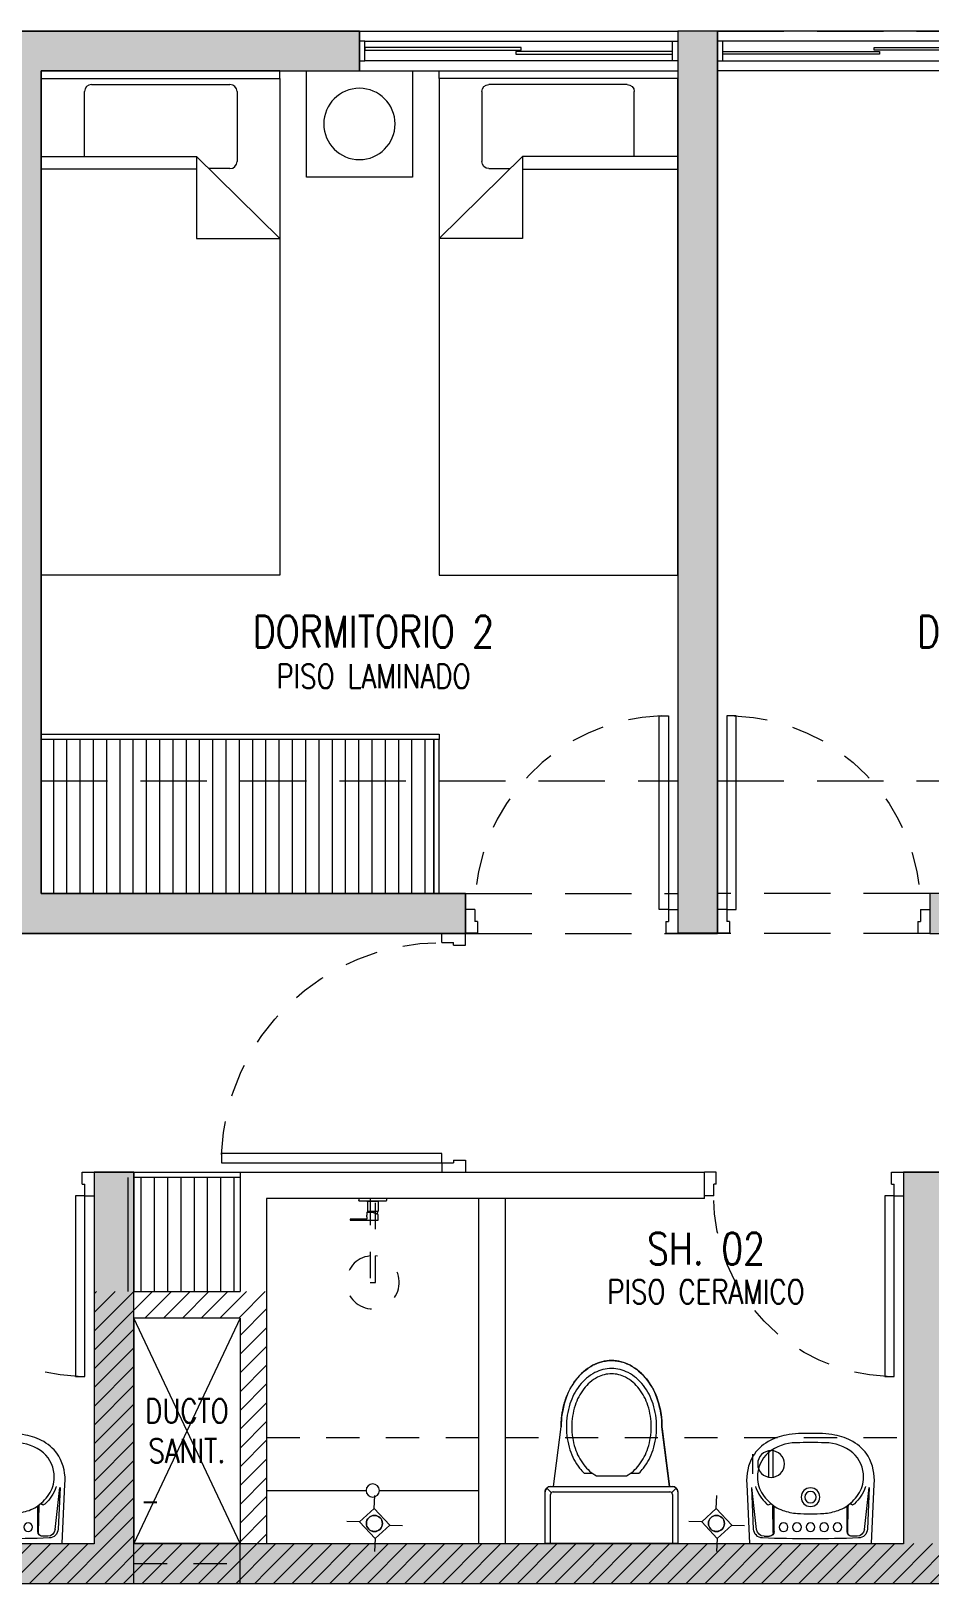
# Model space of a CAD drawing. Header units: millimetres. Extents: x 3738 to 3833, y 1327 to 1657.
# Drawn here: x 3798.43 to 3801.82, y 1414.26 to 1420.11 of the extents above; entities that cross this region are included whole.
import ezdxf
from ezdxf.enums import TextEntityAlignment as Align

# ---------------------------------------------------------------- set-up
doc = ezdxf.new("R2010")
doc.units = ezdxf.units.MM
for name, pattern in [('HIDDEN', [0.375, 0.25, -0.125]), ('HIDDEN2', [0.1875, 0.125, -0.0625]), ('X-REF_DP_Arquitectura$0$HIDDEN', [0.375, 0.25, -0.125])]:
    doc.linetypes.add(name, pattern=pattern)
doc.layers.get('0').update_dxf_attribs({"color": 251, "lineweight": 9})
for name, color, linetype, lineweight in [('A-07', 251, 'Continuous', 13), ('A-LINEAS', 251, 'Continuous', 13), ('A-MOBILIARIO', 251, 'Continuous', 13), ('A-MURO BAJO', 251, 'Continuous', 13), ('A-MUROS', 251, 'Continuous', 13), ('A-PROYECCIONES', 251, 'HIDDEN2', 13), ('A-SANITARIOS', 251, 'Continuous', 13), ('A-TEXTO-ACABADO PISO', 251, 'Continuous', 13), ('A-TEXTO-AMBIENTE', 251, 'Continuous', 13), ('A_20_Estructuras', 251, 'Continuous', 13), ('A_30_DispositivosSanit', 251, 'Continuous', 13), ('A_50_TextoAmbiente', 251, 'Continuous', 13), ('A_50_TextoIndicaciones', 251, 'Continuous', 13), ('A_50_Vigas', 251, 'X-REF_DP_Arquitectura$0$HIDDEN', 13), ('A_60_HatchEstructuras', 251, 'Continuous', 13), ('DLP_MOBILIARIO FIJO', 251, 'Continuous', 13), ('MURO CF 120', 251, 'Continuous', 13), ('MURO CF 60', 251, 'Continuous', 13)]:
    doc.layers.add(name, color=color, linetype=linetype, lineweight=lineweight)
doc.styles.add('ROMANS', font='romans.shx', dxfattribs={"width": 0.8})
pattern_1 = [(45, (-21.67, -43.67528), (-0.03535534, 0.03535534), [])]

# ---------------------------------------------------------------- blocks, each defined once
blk = doc.blocks.new('EF-P112')
at = {"layer": 'A_60_HatchEstructuras'}
h = blk.add_hatch(color=256, dxfattribs=at)
h.dxf.hatch_style = 1
h.paths.add_polyline_path([(-17.1, -3.725), (-18.7, -3.725), (-18.7, -0.625), (-17.5, -0.625), (-17.5, -0.475), (-18.85, -0.475), (-18.85, -3.875), (-17.1, -3.875)])
h.paths.add_polyline_path([(-16.15, -0.475), (-16.3, -0.475), (-16.3, -3.875), (-16.15, -3.875)])
h.paths.add_polyline_path([(-13.6, -0.475), (-14.95, -0.475), (-14.95, -0.625), (-13.75, -0.625), (-13.75, -3.725), (-15.35, -3.725), (-15.35, -3.875), (-13.6, -3.875)])
h = blk.add_hatch(color=256, dxfattribs=at)
h.dxf.hatch_style = 1
h.paths.add_polyline_path([(-19.25, -4.775), (-21.445, -4.775), (-21.445, -4.925), (-21.1, -4.925), (-21.1, -6.325), (-11.7, -6.325), (-11.7, -6.175), (-15.25, -6.175), (-15.25, -4.775), (-15.45, -4.775), (-15.45, -6.175), (-18.35, -6.175), (-18.35, -4.775), (-18.5, -4.775), (-18.5, -6.175), (-20.9, -6.175), (-20.9, -4.925), (-19.25, -4.925)])
h.paths.add_polyline_path([(-21.47, -7.675), (-18.95, -7.675), (-18.95, -9.075), (-18.8, -9.075), (-18.8, -7.675), (-15.45, -7.675), (-15.45, -9.075), (-15.25, -9.075), (-15.25, -7.675), (-11.7, -7.675), (-11.7, -7.525), (-21.67, -7.525), (-21.67, -9.075), (-19.7, -9.075), (-19.7, -8.925), (-21.47, -8.925)])
at = {"layer": 'A_20_Estructuras'}
for points in [[(-17.1, -3.725), (-18.7, -3.725), (-18.7, -0.625), (-17.5, -0.625), (-17.5, -0.475), (-18.85, -0.475), (-18.85, -3.875), (-17.1, -3.875)], [(-16.15, -0.475), (-16.3, -0.475), (-16.3, -3.875), (-16.15, -3.875)], [(-13.6, -0.475), (-14.95, -0.475), (-14.95, -0.625), (-13.75, -0.625), (-13.75, -3.725), (-15.35, -3.725), (-15.35, -3.875), (-13.6, -3.875)], [(-19.25, -4.775), (-21.445, -4.775), (-21.445, -4.925), (-21.1, -4.925), (-21.1, -6.325), (-11.7, -6.325), (-11.7, -6.175), (-15.25, -6.175), (-15.25, -4.775), (-15.45, -4.775), (-15.45, -6.175), (-18.35, -6.175), (-18.35, -4.775), (-18.5, -4.775), (-18.5, -6.175), (-20.9, -6.175), (-20.9, -4.925), (-19.25, -4.925)]]:
    blk.add_lwpolyline(points, close=True, dxfattribs=at)
at = {"layer": 'A_20_Estructuras', "elevation": 0}
for points in [[(-18.35, -6.325), (-18.35, -6.175)], [(-17.95, -6.325), (-17.95, -6.175)]]:
    blk.add_lwpolyline(points, dxfattribs=at)
at = {"layer": 'A_20_Estructuras', "linetype": 'HIDDEN', "ltscale": 0.5, "elevation": 0}
blk.add_lwpolyline([(-18.35, -6.25), (-17.95, -6.25)], dxfattribs=at)
at = {"layer": 'A_50_Vigas'}
for p, q in [((-17.5, -0.475), (-16.3, -0.475)), ((-16.15, -0.475), (-14.95, -0.475)), ((-16.15, -3.2999), (-13.75, -3.2999))]:
    blk.add_line(p, q, dxfattribs=at)
for points in [[(-18.7, -3.2999), (-16.3, -3.2999)], [(-17.1, -3.725), (-16.3, -3.725)], [(-15.35, -3.725), (-16.15, -3.725)], [(-17.1, -3.875), (-16.3, -3.875)], [(-15.35, -3.875), (-16.15, -3.875)]]:
    blk.add_lwpolyline(points, dxfattribs=at)
at = {"layer": 'A_50_Vigas', "elevation": 0}
for points in [[(-17.95, -5.325), (-18.35, -5.325)], [(-17.95, -5.325), (-17.95, -6.175)]]:
    blk.add_lwpolyline(points, dxfattribs=at)
blk = doc.blocks.new('*U258')
for p, q in [((0.01, 0.855), (0.01, 0.9)), ((0.1, 0.865), (0.1, 0.9)), ((0.055, 0.855), (0.01, 0.855)), ((0.1, 0.865), (0.055, 0.865)), ((0.055, 0.855), (0.055, 0.865)), ((0.055, 0.045), (0.01, 0.045)), ((0.01, 0.045), (0.01, 0)), ((0.055, 0.045), (0.055, 0.035)), ((0.1, 0.035), (0.055, 0.035)), ((0.1, 0.035), (0.1, 0))]:
    blk.add_line(p, q)
blk.add_lwpolyline([(0.93, 0.07), (0.93, 0.035), (0.1, 0.035), (0.1, 0.07)], close=True)
at = {"color": 7, "linetype": 'HIDDEN2'}
blk.add_arc((0.0995, 0.0339), 0.8311, 2.23015, 89.96723, dxfattribs=at)
blk = doc.blocks.new('*U281')
for p, q in [((0.01, 0.705), (0.01, 0.75)), ((0.055, 0.705), (0.01, 0.705)), ((0.1, 0.715), (0.055, 0.715)), ((0.055, 0.705), (0.055, 0.715)), ((0.1, 0.715), (0.1, 0.75)), ((0.055, 0.045), (0.01, 0.045)), ((0.01, 0.045), (0.01, 0)), ((0.055, 0.045), (0.055, 0.035)), ((0.1, 0.035), (0.055, 0.035)), ((0.1, 0.035), (0.1, 0))]:
    blk.add_line(p, q)
blk.add_lwpolyline([(0.78, 0.07), (0.78, 0.035), (0.1, 0.035), (0.1, 0.07)], close=True)
at = {"color": 7, "linetype": 'HIDDEN2'}
blk.add_arc((0.0996, 0.0341), 0.6809, 2.23015, 89.96723, dxfattribs=at)
blk = doc.blocks.new('BOWL-ITALGRIF_VARADERO_01')
for p, q in [((-0.2032, -0.1971), (-0.2208, -0.038)), ((0.2032, -0.1971), (0.2208, -0.038)), ((-0.1404, -0.2077), (-0.1424, -0.1083)), ((-0.1375, -0.205), (-0.1375, -0.1117)), ((0.1375, -0.205), (0.1375, -0.1117)), ((0.1404, -0.2077), (0.1424, -0.1083)), ((-0.1753, -0.222), (-0.1544, -0.222)), ((0.1753, -0.222), (0.1544, -0.222))]:
    blk.add_line(p, q)
for points in [[(-0.0917, 0.1589, -0.02989), (-0.0456, 0.1646, -0.007822), (0.0456, 0.1646, -0.02989), (0.0918, 0.1589, -0.091737), (0.1601, 0.1343, -0.112496), (0.2175, 0.0792, -0.147885), (0.2402, -0.0257), (0.23, -0.25), (-0.23, -0.25), (-0.2402, -0.0257, -0.147885), (-0.2175, 0.0792, -0.112496), (-0.1601, 0.1343, -0.091737)], [(-0.0496, -0.1363, -0.062677), (-0.1048, -0.1249, -0.110639), (-0.1576, -0.091, -0.120976), (-0.195, -0.0344, -0.061198), (-0.2, 0, -0.21707), (-0.1593, 0.092, -0.174983), (-0.0545, 0.1298, -0.010618), (0, 0.131, -0.010618), (0.0545, 0.1298, -0.174983), (0.1593, 0.092, -0.21707), (0.2, 0, -0.061198), (0.195, -0.0344, -0.120976), (0.1576, -0.091, -0.110639), (0.1048, -0.1249, -0.062677), (0.0496, -0.1363, -0.017583), (0, -0.138, -0.017583)]]:
    blk.add_lwpolyline(points, format="xyb", close=True)
for points in [[(-0.2216, -0.0381), (-0.2145, -0.1954, 0.390823), (-0.1807, -0.2288, 0.017524), (0.1807, -0.2288, 0.390823), (0.2145, -0.1954), (0.2216, -0.0381)], [(-0.2072, -0.035, 0.005), (-0.2064, -0.038, 0.121292), (-0.166, -0.0996, 0.007977), (-0.1624, -0.1031)], [(0.2072, -0.035, -0.005), (0.2064, -0.038, -0.121292), (0.166, -0.0996, -0.007977), (0.1624, -0.1031)]]:
    blk.add_lwpolyline(points, format="xyb")
for centre, radius in [((0, -0.075), 0.035), ((0, -0.075), 0.0215), ((-0.1015, -0.1885), 0.0165), ((-0.051, -0.1885), 0.0165), ((0, -0.1885), 0.0165), ((0.051, -0.1885), 0.0165), ((0.1015, -0.1885), 0.0165)]:
    blk.add_circle(centre, radius)
for centre, radius, start, end in [((-0.1583, -0.0987), 0.006, 226.64309, 46.64309), ((-0.1404, -0.1083), 0.002, 54.36186, 181.13739), ((-0.1355, -0.1117), 0.002, 56.71088, 180), ((0.1355, -0.1117), 0.002, 0, 123.28912), ((0.1404, -0.1083), 0.002, 358.86261, 125.63814), ((0.1583, -0.0987), 0.006, 133.35691, 313.35691), ((0.1048, -0.1249), 9.094947017729287e-16, 0, 217.6714), ((-0.1753, -0.194), 0.028, 186.31112, 270), ((-0.1545, -0.205), 0.017, 270, 0), ((-0.1544, -0.208), 0.014, 270, 1.13739), ((0.1545, -0.205), 0.017, 180, 270), ((0.1544, -0.208), 0.014, 178.86261, 270), ((0.1753, -0.194), 0.028, 270, 353.68888)]:
    blk.add_arc(centre, radius, start, end)
blk = doc.blocks.new('SIFON JET_PLANTA')
at = {"extrusion": (-2.64698e-23, 6.61744e-24, -1)}
for p, q in [((-0.2149, 0.2323, 0), (-0.2142, 0.2356, 0)), ((-0.2142, 0.2356, 0), (-0.2129, 0.239, 0)), ((-0.2129, 0.239, 0), (-0.211, 0.2419, 0)), ((-0.211, 0.2419, 0), (-0.2091, 0.2441, 0)), ((-0.2091, 0.2441, 0), (-0.2077, 0.2455, 0)), ((-0.2077, 0.2455, 0), (-0.2055, 0.247, 0)), ((-0.2055, 0.247, 0), (-0.2007, 0.2492, 0)), ((-0.2007, 0.2492, 0), (-0.195, 0.25, 0)), ((-0.195, 0.25, 0), (-0.195, 0.25, 0)), ((-0.195, 0.25, 0), (-0.1605, 0.25, 0)), ((-0.1605, 0.25, 0), (-0.0975, 0.25, 0)), ((-0.0975, 0.25, 0), (-0.0323, 0.25, 0)), ((-0.0323, 0.25, 0), (0, 0.25, 0)), ((0, 0.25, 0), (0, -0.25, 0)), ((-0.5385, 0.1749, 0), (-0.5346, 0.176, 0)), ((-0.5346, 0.176, 0), (-0.5265, 0.1784, 0)), ((-0.5265, 0.1784, 0), (-0.5216, 0.1797, 0)), ((-0.5216, 0.1797, 0), (-0.5148, 0.1813, 0)), ((-0.5148, 0.1813, 0), (-0.5079, 0.1829, 0)), ((-0.5079, 0.1829, 0), (-0.5016, 0.1842, 0)), ((-0.5016, 0.1842, 0), (-0.4865, 0.1867, 0)), ((-0.4865, 0.1867, 0), (-0.4763, 0.188, 0)), ((-0.4763, 0.188, 0), (-0.4726, 0.1884, 0)), ((-0.4726, 0.1884, 0), (-0.4636, 0.1892, 0)), ((-0.4636, 0.1892, 0), (-0.4549, 0.1897, 0)), ((-0.4549, 0.1897, 0), (-0.449, 0.1899, 0)), ((-0.449, 0.1899, 0), (-0.44, 0.19, 0)), ((-0.44, 0.19, 0), (-0.4322, 0.191, 0)), ((-0.4322, 0.191, 0), (-0.215, 0.2181, 0)), ((-0.215, 0.2278, 0), (-0.2149, 0.2323, 0)), ((-0.215, 0.2234, 0), (-0.215, 0.2278, 0)), ((-0.215, 0.2181, 0), (-0.215, 0.2234, 0)), ((-0.6386, 0.1152, 0), (-0.6326, 0.121, 0)), ((-0.6326, 0.121, 0), (-0.6299, 0.1235, 0)), ((-0.6299, 0.1235, 0), (-0.6251, 0.1276, 0)), ((-0.6251, 0.1276, 0), (-0.6206, 0.1314, 0)), ((-0.6206, 0.1314, 0), (-0.6168, 0.1344, 0)), ((-0.6168, 0.1344, 0), (-0.6106, 0.1389, 0)), ((-0.6106, 0.1389, 0), (-0.6061, 0.142, 0)), ((-0.6061, 0.142, 0), (-0.6, 0.1461, 0)), ((-0.6, 0.1461, 0), (-0.5963, 0.1484, 0)), ((-0.5963, 0.1484, 0), (-0.5908, 0.1517, 0)), ((-0.5908, 0.1517, 0), (-0.5862, 0.1543, 0)), ((-0.5862, 0.1543, 0), (-0.5794, 0.158, 0)), ((-0.5794, 0.158, 0), (-0.5693, 0.1629, 0)), ((-0.5693, 0.1629, 0), (-0.5517, 0.1703, 0)), ((-0.5517, 0.1703, 0), (-0.5465, 0.1722, 0)), ((-0.5465, 0.1722, 0), (-0.5385, 0.1749, 0)), ((-0.6779, 0.0582, 0), (-0.6745, 0.0655, 0)), ((-0.6745, 0.0655, 0), (-0.6722, 0.0699, 0)), ((-0.6745, 0.0655, 0), (-0.6745, 0.0655, 0)), ((-0.6722, 0.0699, 0), (-0.6705, 0.0728, 0)), ((-0.6705, 0.0728, 0), (-0.669, 0.0755, 0)), ((-0.669, 0.0755, 0), (-0.6672, 0.0785, 0)), ((-0.6672, 0.0785, 0), (-0.665, 0.082, 0)), ((-0.665, 0.082, 0), (-0.6634, 0.0845, 0)), ((-0.6634, 0.0845, 0), (-0.6611, 0.088, 0)), ((-0.6611, 0.088, 0), (-0.657, 0.0936, 0)), ((-0.657, 0.0936, 0), (-0.6534, 0.0984, 0)), ((-0.657, 0.0936, 0), (-0.657, 0.0936, 0)), ((-0.6534, 0.0984, 0), (-0.6503, 0.1023, 0)), ((-0.6534, 0.0984, 0), (-0.6534, 0.0984, 0)), ((-0.6503, 0.1023, 0), (-0.6453, 0.108, 0)), ((-0.6453, 0.108, 0), (-0.6386, 0.1152, 0)), ((-0.69, 0, 0), (-0.6899, 0.0044, 0)), ((-0.6899, 0.0044, 0), (-0.6897, 0.0096, 0)), ((-0.6897, 0.0096, 0), (-0.6893, 0.014, 0)), ((-0.6893, 0.014, 0), (-0.6887, 0.0194, 0)), ((-0.6887, 0.0194, 0), (-0.6881, 0.0236, 0)), ((-0.6881, 0.0236, 0), (-0.6872, 0.0284, 0)), ((-0.6881, 0.0236, 0), (-0.6881, 0.0236, 0)), ((-0.6872, 0.0284, 0), (-0.6867, 0.031, 0)), ((-0.6867, 0.031, 0), (-0.6855, 0.0361, 0)), ((-0.6855, 0.0361, 0), (-0.6838, 0.0421, 0)), ((-0.6855, 0.0361, 0), (-0.6855, 0.0361, 0)), ((-0.6838, 0.0421, 0), (-0.6819, 0.048, 0)), ((-0.6838, 0.0421, 0), (-0.6838, 0.0421, 0)), ((-0.6819, 0.048, 0), (-0.6804, 0.0521, 0)), ((-0.6804, 0.0521, 0), (-0.6793, 0.0547, 0)), ((-0.6793, 0.0547, 0), (-0.6779, 0.0582, 0)), ((-0.6899, -0.0065, 0), (-0.69, 0, 0)), ((-0.6896, -0.0111, 0), (-0.6899, -0.0065, 0)), ((-0.6891, -0.0164, 0), (-0.6896, -0.0111, 0)), ((-0.6881, -0.0232, 0), (-0.6891, -0.0164, 0)), ((-0.6876, -0.0264, 0), (-0.6881, -0.0232, 0)), ((-0.687, -0.0296, 0), (-0.6876, -0.0264, 0)), ((-0.6864, -0.0321, 0), (-0.687, -0.0296, 0)), ((-0.6855, -0.0361, 0), (-0.6864, -0.0321, 0)), ((-0.6838, -0.0419, 0), (-0.6855, -0.0361, 0)), ((-0.6827, -0.0457, 0), (-0.6838, -0.0419, 0)), ((-0.6814, -0.0492, 0), (-0.6827, -0.0457, 0)), ((-0.6803, -0.0522, 0), (-0.6814, -0.0492, 0)), ((-0.6792, -0.0551, 0), (-0.6803, -0.0522, 0)), ((-0.6779, -0.0581, 0), (-0.6792, -0.0551, 0)), ((-0.677, -0.0602, 0), (-0.6779, -0.0581, 0)), ((-0.6751, -0.0642, 0), (-0.677, -0.0602, 0)), ((-0.6722, -0.0699, 0), (-0.6751, -0.0642, 0)), ((-0.6706, -0.0727, 0), (-0.6722, -0.0699, 0)), ((-0.6679, -0.0774, 0), (-0.6706, -0.0727, 0)), ((-0.6646, -0.0826, 0), (-0.6679, -0.0774, 0)), ((-0.6623, -0.0862, 0), (-0.6646, -0.0826, 0)), ((-0.6599, -0.0897, 0), (-0.6623, -0.0862, 0)), ((-0.6554, -0.0958, 0), (-0.6599, -0.0897, 0)), ((-0.6494, -0.1032, 0), (-0.6554, -0.0958, 0)), ((-0.6458, -0.1074, 0), (-0.6494, -0.1032, 0)), ((-0.64, -0.1137, 0), (-0.6458, -0.1074, 0)), ((-0.6379, -0.1158, 0), (-0.64, -0.1137, 0)), ((-0.6347, -0.119, 0), (-0.6379, -0.1158, 0)), ((-0.6335, -0.1201, 0), (-0.6347, -0.119, 0)), ((-0.6347, -0.119, 0), (-0.6347, -0.119, 0)), ((-0.6318, -0.1217, 0), (-0.6335, -0.1201, 0)), ((-0.6305, -0.123, 0), (-0.6318, -0.1217, 0)), ((-0.6318, -0.1217, 0), (-0.6318, -0.1217, 0)), ((-0.6288, -0.1244, 0), (-0.6305, -0.123, 0)), ((-0.6276, -0.1255, 0), (-0.6288, -0.1244, 0)), ((-0.6262, -0.1268, 0), (-0.6276, -0.1255, 0)), ((-0.6245, -0.1281, 0), (-0.6262, -0.1268, 0)), ((-0.6235, -0.1291, 0), (-0.6245, -0.1281, 0)), ((-0.6245, -0.1281, 0), (-0.6245, -0.1281, 0)), ((-0.6223, -0.13, 0), (-0.6235, -0.1291, 0)), ((-0.6215, -0.1307, 0), (-0.6223, -0.13, 0)), ((-0.6204, -0.1315, 0), (-0.6215, -0.1307, 0)), ((-0.6193, -0.1324, 0), (-0.6204, -0.1315, 0)), ((-0.6179, -0.1335, 0), (-0.6193, -0.1324, 0)), ((-0.6168, -0.1344, 0), (-0.6179, -0.1335, 0)), ((-0.6153, -0.1355, 0), (-0.6168, -0.1344, 0)), ((-0.6142, -0.1363, 0), (-0.6153, -0.1355, 0)), ((-0.612, -0.1379, 0), (-0.6142, -0.1363, 0)), ((-0.6086, -0.1403, 0), (-0.612, -0.1379, 0)), ((-0.607, -0.1415, 0), (-0.6086, -0.1403, 0)), ((-0.6058, -0.1422, 0), (-0.607, -0.1415, 0)), ((-0.6039, -0.1435, 0), (-0.6058, -0.1422, 0)), ((-0.602, -0.1448, 0), (-0.6039, -0.1435, 0)), ((-0.6004, -0.1458, 0), (-0.602, -0.1448, 0)), ((-0.5987, -0.1469, 0), (-0.6004, -0.1458, 0)), ((-0.5964, -0.1483, 0), (-0.5987, -0.1469, 0)), ((-0.595, -0.1492, 0), (-0.5964, -0.1483, 0)), ((-0.5936, -0.15, 0), (-0.595, -0.1492, 0)), ((-0.5918, -0.1511, 0), (-0.5936, -0.15, 0)), ((-0.5896, -0.1524, 0), (-0.5918, -0.1511, 0)), ((-0.5871, -0.1538, 0), (-0.5896, -0.1524, 0)), ((-0.5833, -0.1559, 0), (-0.5871, -0.1538, 0)), ((-0.5781, -0.1587, 0), (-0.5833, -0.1559, 0)), ((-0.5759, -0.1598, 0), (-0.5781, -0.1587, 0)), ((-0.5738, -0.1608, 0), (-0.5759, -0.1598, 0)), ((-0.5702, -0.1625, 0), (-0.5738, -0.1608, 0)), ((-0.5675, -0.1637, 0), (-0.5702, -0.1625, 0)), ((-0.5659, -0.1645, 0), (-0.5675, -0.1637, 0)), ((-0.5644, -0.1652, 0), (-0.5659, -0.1645, 0)), ((-0.5614, -0.1664, 0), (-0.5644, -0.1652, 0)), ((-0.5598, -0.1671, 0), (-0.5614, -0.1664, 0)), ((-0.5568, -0.1683, 0), (-0.5598, -0.1671, 0)), ((-0.5543, -0.1693, 0), (-0.5568, -0.1683, 0)), ((-0.551, -0.1706, 0), (-0.5543, -0.1693, 0)), ((-0.5491, -0.1713, 0), (-0.551, -0.1706, 0)), ((-0.5465, -0.1722, 0), (-0.5491, -0.1713, 0)), ((-0.5449, -0.1728, 0), (-0.5465, -0.1722, 0)), ((-0.5428, -0.1735, 0), (-0.5449, -0.1728, 0)), ((-0.5412, -0.174, 0), (-0.5428, -0.1735, 0)), ((-0.5385, -0.1749, 0), (-0.5412, -0.174, 0)), ((-0.5352, -0.1759, 0), (-0.5385, -0.1749, 0)), ((-0.5385, -0.1749, 0), (-0.5385, -0.1749, 0)), ((-0.5321, -0.1768, 0), (-0.5352, -0.1759, 0)), ((-0.5296, -0.1775, 0), (-0.5321, -0.1768, 0)), ((-0.5267, -0.1783, 0), (-0.5296, -0.1775, 0)), ((-0.5238, -0.1791, 0), (-0.5267, -0.1783, 0)), ((-0.5267, -0.1783, 0), (-0.5267, -0.1783, 0)), ((-0.5217, -0.1796, 0), (-0.5238, -0.1791, 0)), ((-0.5177, -0.1807, 0), (-0.5217, -0.1796, 0)), ((-0.5151, -0.1813, 0), (-0.5177, -0.1807, 0)), ((-0.5118, -0.1821, 0), (-0.5151, -0.1813, 0)), ((-0.5094, -0.1826, 0), (-0.5118, -0.1821, 0)), ((-0.5066, -0.1832, 0), (-0.5094, -0.1826, 0)), ((-0.5022, -0.184, 0), (-0.5066, -0.1832, 0)), ((-0.4974, -0.1849, 0), (-0.5022, -0.184, 0)), ((-0.495, -0.1854, 0), (-0.4974, -0.1849, 0)), ((-0.4974, -0.1849, 0), (-0.4974, -0.1849, 0)), ((-0.4936, -0.1856, 0), (-0.495, -0.1854, 0)), ((-0.4916, -0.1859, 0), (-0.4936, -0.1856, 0)), ((-0.4884, -0.1864, 0), (-0.4916, -0.1859, 0)), ((-0.4862, -0.1867, 0), (-0.4884, -0.1864, 0)), ((-0.4824, -0.1872, 0), (-0.4862, -0.1867, 0)), ((-0.4812, -0.1874, 0), (-0.4824, -0.1872, 0)), ((-0.4785, -0.1877, 0), (-0.4812, -0.1874, 0)), ((-0.4761, -0.188, 0), (-0.4785, -0.1877, 0)), ((-0.4735, -0.1883, 0), (-0.4761, -0.188, 0)), ((-0.4695, -0.1887, 0), (-0.4735, -0.1883, 0)), ((-0.4651, -0.189, 0), (-0.4695, -0.1887, 0)), ((-0.4639, -0.1891, 0), (-0.4651, -0.189, 0)), ((-0.4651, -0.189, 0), (-0.4651, -0.189, 0)), ((-0.4619, -0.1893, 0), (-0.4639, -0.1891, 0)), ((-0.4592, -0.1894, 0), (-0.4619, -0.1893, 0)), ((-0.4568, -0.1896, 0), (-0.4592, -0.1894, 0)), ((-0.455, -0.1897, 0), (-0.4568, -0.1896, 0)), ((-0.4518, -0.1898, 0), (-0.455, -0.1897, 0)), ((-0.449, -0.1899, 0), (-0.4518, -0.1898, 0)), ((-0.4467, -0.1899, 0), (-0.449, -0.1899, 0)), ((-0.4428, -0.19, 0), (-0.4467, -0.1899, 0)), ((-0.44, -0.19, 0), (-0.4428, -0.19, 0)), ((-0.215, -0.2181, 0), (-0.44, -0.19, 0)), ((-0.215, -0.227, 0), (-0.215, -0.2181, 0)), ((-0.215, -0.23, 0), (-0.215, -0.227, 0)), ((-0.2147, -0.2335, 0), (-0.215, -0.23, 0)), ((-0.2138, -0.2369, 0), (-0.2147, -0.2335, 0)), ((-0.2126, -0.2395, 0), (-0.2138, -0.2369, 0)), ((-0.2138, -0.2369, 0), (-0.2138, -0.2369, 0)), ((-0.2108, -0.2423, 0), (-0.2126, -0.2395, 0)), ((-0.2126, -0.2395, 0), (-0.2126, -0.2395, 0)), ((-0.2091, -0.2441, 0), (-0.2108, -0.2423, 0)), ((-0.2108, -0.2423, 0), (-0.2108, -0.2423, 0)), ((-0.2108, -0.2423, 0), (-0.2108, -0.2423, 0)), ((-0.209, -0.244, 0), (-0.2091, -0.2441, 0)), ((-0.2067, -0.2462, 0), (-0.209, -0.244, 0)), ((-0.209, -0.244, 0), (-0.209, -0.244, 0)), ((-0.2029, -0.2484, 0), (-0.2067, -0.2462, 0)), ((-0.2067, -0.2462, 0), (-0.2067, -0.2462, 0)), ((-0.1995, -0.2495, 0), (-0.2029, -0.2484, 0)), ((-0.2029, -0.2484, 0), (-0.2029, -0.2484, 0)), ((-0.195, -0.25, 0), (-0.1995, -0.2495, 0)), ((0, -0.25, 0), (-0.195, -0.25, 0))]:
    blk.add_line(p, q, dxfattribs=at)
for p, q in [((-0.2091, 0.2441, 0), (-0.1921, 0.2271, 0)), ((-0.195, 0.25, 0), (0, 0.25, 0)), ((0, 0.25, 0), (0, -0.25, 0)), ((-0.215, 0.2181, 0), (-0.44, 0.19, 0)), ((-0.215, -0.23, 0), (-0.215, 0.23, 0)), ((-0.195, -0.22, 0), (-0.195, 0.22, 0)), ((-0.185, 0.23, 0), (0, 0.23, 0)), ((-0.265, 0.0718, 0), (-0.265, 0.1028, 0)), ((-0.255, -0.0562, 0), (-0.255, 0.0562, 0)), ((-0.265, -0.1028, 0), (-0.265, -0.0718, 0)), ((-0.215, -0.2181, 0), (-0.44, -0.19, 0)), ((-0.2091, -0.2441, 0), (-0.1921, -0.2271, 0)), ((0, -0.23, 0), (-0.185, -0.23, 0)), ((0, -0.25, 0), (-0.195, -0.25, 0))]:
    blk.add_line(p, q)
at = {"elevation": 0}
for points in [[(-0.265, 0.1028, 0.0362), (-0.2844, 0.1202, 0.08725), (-0.3535, 0.1565, 0.077598), (-0.44, 0.17, 0.077598), (-0.5265, 0.1565, 0.08725), (-0.5956, 0.1202, 0.105601), (-0.6443, 0.0627, 0.12364), (-0.66, 0, 0.12364), (-0.6443, -0.0627, 0.105601), (-0.5956, -0.1202, 0.08725), (-0.5265, -0.1565, 0.077598), (-0.44, -0.17, 0.077598)], [(-0.255, 0.0562, 0.100268), (-0.2967, 0.1044, 0.08725), (-0.3596, 0.1374, 0.077598), (-0.44, 0.15, 0.077598), (-0.5204, 0.1374, 0.08725), (-0.5833, 0.1044, 0.105601), (-0.6266, 0.0532, 0.12364), (-0.64, 0, 0.12364), (-0.6266, -0.0532, 0.105601), (-0.5833, -0.1044, 0.08725), (-0.5204, -0.1374, 0.077598), (-0.44, -0.15, 0.077598)], [(-0.44, -0.15, 0.077598), (-0.3596, -0.1374, 0.08725), (-0.2967, -0.1044, 0.100268), (-0.255, -0.0562, 0.12364)], [(-0.44, -0.17, 0.077598), (-0.3535, -0.1565, 0.08725), (-0.2844, -0.1202, 0.0362), (-0.265, -0.1028, 0.12364)]]:
    blk.add_lwpolyline(points, format="xyb", dxfattribs=at)
for centre, radius, start, end in [((-0.195, 0.23, 0), 0.02, 90, 180), ((-0.44, -0.1379, 0), 0.3279, 90, 107.47412), ((-0.185, 0.22, 0), 0.01, 90, 180), ((-0.4939, -0.0273, 0), 0.203, 127.23483, 151.40883), ((-0.4613, -0.0702, 0), 0.257, 107.47412, 127.23483), ((-0.544, 0, 0), 0.146, 151.40883, 180), ((-0.544, 0, 0), 0.146, 180, 208.59117), ((-0.4939, 0.0273, 0), 0.203, 208.59117, 232.76517), ((-0.4613, 0.0702, 0), 0.257, 232.76517, 252.52588), ((-0.44, 0.1379, 0), 0.3279, 252.52588, 270), ((-0.195, -0.23, 0), 0.02, 180, 270), ((-0.185, -0.22, 0), 0.01, 180, 270)]:
    blk.add_arc(centre, radius, start, end)
blk = doc.blocks.new('ducha marsano')
at = {"linetype": 'HIDDEN2', "ltscale": 0.5, "extrusion": (-4.9425e-10, -7.91123e-10, -1)}
for p, q in [((-0.01, 0), (0.01, 0)), ((0.01, 0), (0.01, -0.3155)), ((-0.0155, -0.058), (-0.0157, -0.058)), ((-0.01, -0.3155), (-0.01, 0)), ((0.0225, -0.0515), (-0.0001, -0.0515)), ((0.0225, -0.0515), (0.0225, -0.0627)), ((-0.0205, -0.08), (-0.0205, -0.0601)), ((0.021, -0.0815), (-0.019, -0.0815)), ((0.025, -0.0815), (0.021, -0.0815)), ((0.0225, -0.0682), (0.0225, -0.077)), ((0.0225, -0.077), (0.025, -0.077)), ((0.025, -0.077), (0.0771, -0.077)), ((0.0771, -0.0815), (0.025, -0.0815)), ((0.0771, -0.077), (0.0816, -0.077)), ((0.0816, -0.0815), (0.0771, -0.0815)), ((0.0816, -0.077), (0.082, -0.077)), ((0.082, -0.0815), (0.0816, -0.0815)), ((0.082, -0.077), (0.084, -0.077)), ((0.084, -0.0815), (0.082, -0.0815)), ((0.0855, -0.0785), (0.0855, -0.08)), ((0.01, -0.3155), (-0.01, -0.3155))]:
    blk.add_line(p, q, dxfattribs=at)
for centre, radius, start, end in [((-0.0004, -0.0462), 0.02, 323.95812, 354.92979), ((0.0004, -0.0462), 0.02, 185.07021, 195.2705), ((0.019, -0.08), 0.0015, 270, 360), ((-0.084, -0.0785), 0.0015, 90, 180), ((-0.084, -0.08), 0.0015, 180, 270), ((0, -0.3155), 0.1, 95.73917, 84.26083)]:
    blk.add_arc(centre, radius, start, end, dxfattribs=at)
at = {"linetype": 'HIDDEN2', "ltscale": 0.5, "extrusion": (-4.94252e-10, -7.91124e-10, -1)}
blk.add_ellipse((0, -0.0515), major_axis=(-0.0225, -0.0095), ratio=0.001448, start_param=0.425436, end_param=1.567366, dxfattribs=at)
at = {"linetype": 'HIDDEN2', "ltscale": 0.5}
for points, degree in [([(-0.0305, 0), (0, 0), (0.0305, 0)], 2), ([(0.0305, 0), (0.0415, 0), (0.0525, 0)], 2), ([(0.0525, 0), (0.0525, -0.0038), (0.0525, -0.0075)], 2), ([(-0.0525, 0), (-0.0525, -0.0038), (-0.0525, -0.0075)], 2), ([(-0.0525, 0), (-0.0415, 0), (-0.0305, 0)], 2), ([(-0.0525, -0.0075), (-0.0525, -0.0075), (-0.0525, -0.0075)], 2), ([(0.0305, -0.008), (0, -0.008), (-0.0305, -0.008)], 2), ([(-0.0215, -0.008), (-0.0215, -0.0093), (-0.0215, -0.0105)], 2), ([(-0.021, -0.011), (-0.007, -0.011), (0.007, -0.011), (0.021, -0.011)], 3), ([(-0.02, -0.011), (-0.02, -0.0294), (-0.02, -0.0477)], 2), ([(-0.0197, -0.048), (0, -0.048), (0.0197, -0.048)], 2), ([(0.02, -0.011), (0.02, -0.0294), (0.02, -0.0477)], 2), ([(0.0215, -0.008), (0.0215, -0.0093), (0.0215, -0.0105)], 2)]:
    blk.add_open_spline(points, degree=degree, dxfattribs=at)
for points, weights in [([(-0.0525, -0.0075), (-0.0525, -0.0075), (-0.0525, -0.0075)], [1, 0.990847086912, 0.982266230892]), ([(-0.052, -0.008), (-0.0525, -0.008), (-0.0525, -0.0075)], [1, 0.707106781193, 1]), ([(-0.0215, -0.0105), (-0.0215, -0.011), (-0.021, -0.011)], [1, 0.70710678154, 1]), ([(-0.02, -0.0477), (-0.02, -0.048), (-0.0197, -0.048)], [1, 0.707106780138, 1]), ([(0.02, -0.0477), (0.02, -0.048), (0.0197, -0.048)], [1, 0.707106779703, 1]), ([(0.0211, -0.011), (0.0211, -0.011), (0.021, -0.011)], [1, 0.992411795776, 1]), ([(0.052, -0.008), (0.0521, -0.008), (0.0521, -0.008)], [1, 0.992411795771, 1])]:
    blk.add_rational_spline(points, weights, degree=2, dxfattribs=at)
for points, knots in [([(-0.0305, -0.008), (-0.0332, -0.008), (-0.0374, -0.008), (-0.0424, -0.008), (-0.0458, -0.008), (-0.0486, -0.008), (-0.0512, -0.008), (-0.052, -0.008), (-0.052, -0.008)], [0, 0, 0, 0, 8.104572, 12.495263, 16.885954, 21.276645, 25.667336, 33.771908, 33.771908, 33.771908, 33.771908]), ([(0.052, -0.008), (0.052, -0.008), (0.0512, -0.008), (0.0486, -0.008), (0.0458, -0.008), (0.0424, -0.008), (0.0374, -0.008), (0.0332, -0.008), (0.0305, -0.008)], [0, 0, 0, 0, 8.104572, 12.495263, 16.885954, 21.276645, 25.667336, 33.771908, 33.771908, 33.771908, 33.771908]), ([(0.0225, -0.0682), (0.0225, -0.0682), (0.0225, -0.0682), (0.0225, -0.0679), (0.0224, -0.0677), (0.0224, -0.0672), (0.0224, -0.0669), (0.0223, -0.0662), (0.0223, -0.0658), (0.0223, -0.0652), (0.0223, -0.0648), (0.0224, -0.0641), (0.0224, -0.0638), (0.0224, -0.0633), (0.0225, -0.0631), (0.0225, -0.0628), (0.0225, -0.0627), (0.0225, -0.0627)], [0.4148436, 0.4148436, 0.4148436, 0.4148436, 0.5185541, 0.5185541, 0.6222645, 0.6222645, 0.7259759, 0.7259759, 0.8296873, 0.8296873, 0.9333987, 0.9333987, 1.03711, 1.03711, 1.1408205, 1.1408205, 1.2445309, 1.2445309, 1.2445309, 1.2445309])]:
    blk.add_open_spline(points, degree=3, knots=knots, dxfattribs=at)
for points, weights, degree, knots in [([(0.0211, -0.011), (0.0211, -0.011), (0.0211, -0.011), (0.0211, -0.011), (0.0214, -0.0109), (0.0215, -0.0107), (0.0215, -0.0105)], [0.918641037743, 0.918640949346, 0.918640860949, 0.918640772552, 0.789223156395, 0.789223156395, 0.918640772552], 3, [0.1238988, 0.1238988, 0.1238988, 0.1238988, 0.1238993, 0.1238993, 0.1238993, 0.78603, 0.78603, 0.78603, 0.78603]), ([(0.0521, -0.008), (0.0521, -0.008), (0.0521, -0.008), (0.0525, -0.0079), (0.0525, -0.0075)], [0.918641037749, 0.918640905153, 0.918640772558, 0.724517853988, 0.918640772558], 2, [0.1238988, 0.1238988, 0.1238988, 0.1238993, 0.1238993, 0.7860311, 0.7860311, 0.7860311])]:
    blk.add_rational_spline(points, weights, degree=degree, knots=knots, dxfattribs=at)
blk = doc.blocks.new('1 PLAZA')
for p, q in [((-0.2592, -0.0513), (0.2619, -0.0513)), ((-0.2859, -0.3221), (-0.2859, -0.0781)), ((0.2887, -0.0781), (0.2887, -0.3415)), ((-0.45, -0.3221), (0.1356, -0.3221)), ((0.45, -0.6318), (0.1356, -0.3221)), ((0.1356, -0.3221), (0.1356, -0.6318)), ((0.1356, -0.371), (-0.45, -0.371)), ((0.2619, -0.3683), (0.1825, -0.3683)), ((0.1356, -0.6318), (0.45, -0.6318))]:
    blk.add_line(p, q)
at = {"extrusion": (4.49068e-08, -3.60286e-08, 1), "elevation": 0}
blk.add_lwpolyline([(-0.45, -0.0287), (0.45, -0.0287), (0.45, 0), (-0.45, 0)], close=True, dxfattribs=at)
blk.add_lwpolyline([(-0.45, -1.9), (-0.45, -0.0287), (0.45, -0.0287), (0.45, -1.9)], close=True)
for centre, start, end in [((-0.2592, -0.0781), 90, 180), ((0.2619, -0.0781), 0, 90), ((0.2619, -0.3415), 270, 0)]:
    blk.add_arc(centre, 0.0267, start, end)
blk = doc.blocks.new('VELADOR')
blk.add_lwpolyline([(0, 0.4), (0, 0), (0.4, 0), (0.4, 0.4)], close=True)
blk.add_circle((0.2, 0.2), 0.1344)
blk = doc.blocks.new('*U259')
for p, q in [((0.01, 0.755), (0.01, 0.8)), ((0.1, 0.765), (0.055, 0.765)), ((0.055, 0.755), (0.055, 0.765)), ((0.1, 0.765), (0.1, 0.8)), ((0.055, 0.755), (0.01, 0.755)), ((0.055, 0.045), (0.01, 0.045)), ((0.01, 0.045), (0.01, 0)), ((0.055, 0.045), (0.055, 0.035)), ((0.1, 0.035), (0.055, 0.035)), ((0.1, 0.035), (0.1, 0))]:
    blk.add_line(p, q)
blk.add_lwpolyline([(0.83, 0.07), (0.83, 0.035), (0.1, 0.035), (0.1, 0.07)], close=True)
at = {"color": 7, "linetype": 'HIDDEN2'}
blk.add_arc((0.0996, 0.034), 0.731, 2.23015, 89.96723, dxfattribs=at)
blk = doc.blocks.new('VP.120')
at = {"layer": 'A-MURO BAJO'}
for p, q in [((0, 0), (1.2, 0)), ((0, -0.15), (1.2, -0.15))]:
    blk.add_line(p, q, dxfattribs=at)
at = {"layer": 'DLP_MOBILIARIO FIJO', "color": 251}
for p, q in [((0.02, -0.0375), (1.18, -0.0375)), ((1.18, -0.1125), (0.02, -0.1125))]:
    blk.add_line(p, q, dxfattribs=at)
at = {"layer": 'DLP_MOBILIARIO FIJO', "color": 6}
for points in [[(0, -0.1125), (0.02, -0.1125), (0.02, -0.0375), (0, -0.0375)], [(1.2, -0.1125), (1.18, -0.1125), (1.18, -0.0375), (1.2, -0.0375)]]:
    blk.add_lwpolyline(points, close=True, dxfattribs=at)
at = {"layer": 'DLP_MOBILIARIO FIJO', "elevation": 0}
for points in [[(0.61, -0.0625), (0.02, -0.0625), (0.02, -0.0725), (0.61, -0.0725)], [(0.59, -0.0875), (1.18, -0.0875), (1.18, -0.0775), (0.59, -0.0775)]]:
    blk.add_lwpolyline(points, close=True, dxfattribs=at)
blk = doc.blocks.new('DPTO 75_D1')
at = {"layer": 'DLP_MOBILIARIO FIJO'}
h = blk.add_hatch(dxfattribs=at)
h.set_pattern_fill('_USER', color=8, scale=0.05, angle=270, pattern_type=0)
h.set_pattern_definition([(270, (-38.52, -17.095035), (0.05, -9e-18), [])])
h.paths.add_polyline_path([(7.9, 2.6), (6.42, 2.6), (6.42, 3.18), (7.9, 3.18)])
h = blk.add_hatch(dxfattribs=at)
h.set_pattern_fill('_USER', color=8, scale=0.05, angle=270, pattern_type=0)
h.set_pattern_definition([(270, (7.200004, 1.15), (0.05, -9e-18), [])])
h.paths.add_polyline_path([(7.6, 1.1), (7.15, 1.1), (7.15, 1.53), (7.6, 1.53)])
at = {"layer": 'A-LINEAS'}
for p, q in [((7.15, 0.15, 0), (7.55, 1)), ((7.15, 1, 0), (7.55, 0.15, 0)), ((6.625, 0.35), (6.25, 0.35)), ((7.05, 0.35), (6.675, 0.35))]:
    blk.add_line(p, q, dxfattribs=at)
blk.add_circle((6.65, 0.35), 0.025, dxfattribs=at)
at = {"layer": 'A-MURO BAJO'}
for p, q in [((6.15, 0.15), (6.15, 1.45)), ((6.25, 0.15), (6.25, 1.45))]:
    blk.add_line(p, q, dxfattribs=at)
at = {"layer": 'A-MUROS'}
for p, q in [((5.35, 5.85), (5.35, 2.45)), ((5.35, 5.85), (5.5, 5.85)), ((5.5, 5.85), (5.5, 2.45)), ((6.7, 5.85), (6.7, 5.7)), ((8.05, 5.85), (6.7, 5.85)), ((7.9, 5.7), (6.7, 5.7)), ((7.9, 5.7), (7.9, 2.6)), ((6.3, 2.6), (6.3, 2.45)), ((7.9, 2.6), (6.3, 2.6)), ((5.35, 2.45), (5.5, 2.45)), ((8.05, 2.45), (6.3, 2.45)), ((4.65, 1.55), (4.45, 1.55)), ((4.65, 1.55), (4.65, 0.15)), ((7.15, 1.55), (5.4, 1.55)), ((5.4, 1.45), (5.4, 1.55)), ((7.15, 1.55), (7.15, 1.1)), ((7.55, 1.55), (7.55, 1.1)), ((7.7, 1.55), (7.55, 1.55)), ((7.7, 1.55), (7.7, 0.15)), ((5.4, 1.45), (7.05, 1.45)), ((7.05, 1.45), (7.05, 0.15)), ((7.55, 1.1), (7.15, 1.1)), ((7.15, 1), (7.15, 0.15)), ((7.15, 1), (7.55, 1)), ((7.55, 1), (7.55, 0.15)), ((7.05, 0.15), (4.65, 0.15)), ((7.15, 0.15), (7.55, 0.15)), ((10.1, 0.15), (7.7, 0.15)), ((10.3, 0), (0.9, 0))]:
    blk.add_line(p, q, dxfattribs=at)
at = {"layer": 'A-PROYECCIONES'}
blk.add_line((7.05, 0.55), (4.65, 0.55), dxfattribs=at)
at = {"layer": 'DLP_MOBILIARIO FIJO', "elevation": 0}
for points in [[(6.4, 3.2), (6.4, 3.18), (7.9, 3.18), (7.9, 3.2)], [(6.42, 2.6), (6.4, 2.6), (6.4, 3.18), (6.42, 3.18)], [(7.15, 1.55), (7.15, 1.53), (7.55, 1.53), (7.55, 1.55)]]:
    blk.add_lwpolyline(points, close=True, dxfattribs=at)
at = {"layer": 'DLP_MOBILIARIO FIJO', "color": 8, "elevation": 0}
blk.add_lwpolyline([(7.9, 2.6), (6.42, 2.6), (6.42, 3.18), (7.9, 3.18)], close=True, dxfattribs=at)
blk.add_blockref('VP.120', (4.15, 5.85, 0))
at = {"xscale": -1}
blk.add_blockref('VP.120', (6.7, 5.85, 0), dxfattribs=at)
at = {"layer": 'A-MOBILIARIO', "extrusion": (-4.49068e-08, 3.60286e-08, 1)}
for name, p in [('1 PLAZA', (5.95, 5.7, 0)), ('VELADOR', (6.5, 5.3, 0))]:
    blk.add_blockref(name, p, dxfattribs=at)
at = {"layer": 'A-MOBILIARIO', "extrusion": (-4.49068e-08, -3.60286e-08, -1), "zscale": -1}
blk.add_blockref('1 PLAZA', (-7.45, 5.7, 0), dxfattribs=at)
at = {"layer": 'A-MOBILIARIO'}
for name, p, rotation in [('*U259', (5.35, 2.44, 0), 90), ('*U281', (4.65, 1.56, 0), 270), ('*U281', (7.7, 1.56, 0), 270)]:
    blk.add_blockref(name, p, dxfattribs=dict(at, rotation=rotation))
at = {"layer": 'A-MOBILIARIO', "xscale": -1.000000000000004, "rotation": 270}
blk.add_blockref('*U259', (5.5, 2.44, 0), dxfattribs=at)
at = {"layer": 'A-MOBILIARIO'}
blk.add_blockref('*U258', (6.29, 1.55), dxfattribs=at)
at = {"layer": 'A-SANITARIOS', "extrusion": (-4.9425e-10, -7.91123e-10, -1), "xscale": -0.9999999999999923, "rotation": 359.9999992996426}
blk.add_blockref('ducha marsano', (-6.65, 1.45, 0), dxfattribs=at)
at = {"layer": 'A-SANITARIOS', "extrusion": (-4.49068e-08, -3.60286e-08, -1), "zscale": -1.000000000000015, "rotation": 270.0000013312232}
blk.add_blockref('SIFON JET_PLANTA', (-5.75, 0.15, 0), dxfattribs=at)
at = {"layer": 'A-SANITARIOS'}
for p in [(5, 0.4, 0), (8.05, 0.4, 0)]:
    blk.add_blockref('BOWL-ITALGRIF_VARADERO_01', p, dxfattribs=at)
blk = doc.blocks.new('TC_P10')
at = {"xscale": -1}
blk.add_blockref('DPTO 75_D1', (37.9, 4.725), dxfattribs=at)
blk = doc.blocks.new('TEXTO AMBIENTES P10')
at = {"layer": 'A-TEXTO-ACABADO PISO', "char_height": 0.09, "attachment_point": 2, "style": 'ROMANS'}
for s, insert in [('PISO LAMINADO', (29.9029, -2.8614)), ('PISO CERAMICO', (31.1559, -5.1808))]:
    blk.add_mtext_dynamic_manual_height_columns(s, width=1.20225, gutter_width=12.5, heights=[0], dxfattribs=dict(at, insert=insert))
at = {"layer": 'A-TEXTO-AMBIENTE', "style": 'ROMANS', "width": 0.8}
for s, p in [('DORMITORIO 2', (29.9027, -2.7981, 0)), ('DORMITORIO 3', (32.4065, -2.7981, 0)), ('SH. 02', (31.1562, -5.1234, 0))]:
    blk.add_text(s, height=0.12, dxfattribs=at).set_placement(p, align=Align.CENTER)
blk = doc.blocks.new('TEXTO DUCTOS PT')
at = {"layer": 'A_50_TextoIndicaciones', "insert": (29.2, -5.75, 0), "char_height": 0.09, "width": 0.4157, "attachment_point": 5, "style": 'ROMANS'}
blk.add_mtext('\\pxsm1,t16;DUCTO SANIT.', dxfattribs=at)
blk = doc.blocks.new('R')
at = {"layer": 'A_30_DispositivosSanit', "linetype": 'Continuous'}
for p, q in [((-0.0083, -0.0497), (-0.0083, 0.0497)), ((0.0083, -0.0497), (0.0083, 0.0497)), ((0.0694, -0.0367), (0.0694, 0.0367))]:
    blk.add_line(p, q, dxfattribs=at)
blk.add_circle((0, 0), 0.0504, dxfattribs=at)
blk = doc.blocks.new('0-sumidero')
for p, q in [((-0.0421, 0.0382), (-0.0763, 0.0724)), ((0.0435, 0.0382), (0.0777, 0.0724)), ((0.0435, 0.0382), (-0.0421, 0.0382)), ((-0.0421, 0.0382), (-0.0421, -0.0369)), ((0.0435, -0.0369), (0.0435, 0.0382)), ((-0.0421, -0.0369), (-0.0763, -0.0711)), ((-0.0421, -0.0369), (0.0435, -0.0369)), ((0.0435, -0.0369), (0.0777, -0.0711))]:
    blk.add_line(p, q)
blk.add_circle((0, 0), 0.0303)
blk = doc.blocks.new('sum')
at = {"layer": 'A_30_DispositivosSanit', "rotation": 45.00000007321594}
blk.add_blockref('0-sumidero', (0, 0), dxfattribs=at)
blk = doc.blocks.new('trampa')
at = {"layer": 'A_30_DispositivosSanit'}
blk.add_circle((0.0015, 0.0015), 0.0303, dxfattribs=at)
blk = doc.blocks.new('is-des-tf_28.02.2025')
at = {"layer": 'A_30_DispositivosSanit', "lineweight": 25}
blk.add_lwpolyline([(-13.6631, -70.569), (-13.6139, -70.569)], dxfattribs=at)
at = {"layer": 'A_30_DispositivosSanit', "linetype": 'Continuous', "xscale": -1}
blk.add_blockref('R', (-11.2986, -70.425, 0), dxfattribs=at)
at = {"layer": 'A_30_DispositivosSanit', "rotation": 267.719034950772}
for p in [(-12.7936, -70.649, 0), (-11.5045, -70.649, 0)]:
    blk.add_blockref('sum', p, dxfattribs=at)
at = {"layer": 'A_30_DispositivosSanit', "xscale": -1, "rotation": 270}
for p in [(-12.7951, -70.6506, 0), (-11.5061, -70.6506, 0)]:
    blk.add_blockref('trampa', p, dxfattribs=at)
blk = doc.blocks.new('TORRE F HATCH CORTAFUEGO')
at = {"layer": 'MURO CF 60'}
h = blk.add_hatch(dxfattribs=at)
h.set_pattern_fill('_USER', color=256, scale=0.05, angle=45, pattern_type=0)
h.set_pattern_definition(pattern_1)
h.paths.add_polyline_path([(-18.35, -66.375), (-18.5, -66.375), (-18.5, -67.325), (-18.35, -67.325)])
h = blk.add_hatch(dxfattribs=at)
h.set_pattern_fill('_USER', color=256, scale=0.05, angle=45, pattern_type=0)
h.set_pattern_definition(pattern_1)
h.paths.add_polyline_path([(-18.35, -66.475), (-17.95, -66.475), (-17.95, -66.375), (-18.35, -66.375)])
h = blk.add_hatch(dxfattribs=at)
h.set_pattern_fill('_USER', color=256, scale=0.05, angle=45, pattern_type=0)
h.set_pattern_definition(pattern_1)
h.paths.add_polyline_path([(-17.95, -66.375), (-17.85, -66.375), (-17.85, -67.475), (-17.95, -67.475)])
h = blk.add_hatch(dxfattribs=at)
h.set_pattern_fill('_USER', color=256, scale=0.05, angle=45, pattern_type=0)
h.set_pattern_definition(pattern_1)
h.paths.add_polyline_path([(-20.95, -67.325), (-17.95, -67.325), (-17.95, -67.475), (-20.95, -67.475)])
h = blk.add_hatch(dxfattribs=at)
h.set_pattern_fill('_USER', color=256, scale=0.05, angle=45, pattern_type=0)
h.set_pattern_definition(pattern_1)
h.paths.add_polyline_path([(-17.85, -67.475), (-11.7, -67.475), (-11.7, -67.325), (-17.85, -67.325)])

msp = doc.modelspace()

# ---------------------------------------------------------------- block references
msp.add_blockref('EF-P112', (3817.1721, 1420.5876))

# ---------------------------------------------------------------- next in the draw order: block references
msp.add_blockref('TC_P10', (3768.4721, 1409.5379))

# ---------------------------------------------------------------- next in the draw order: block references
at = {"layer": 'A-07'}
msp.add_blockref('is-des-tf_28.02.2025', (3812.5221, 1485.1379), dxfattribs=at)
at = {"layer": 'A_50_TextoAmbiente'}
msp.add_blockref('TEXTO AMBIENTES P10', (3769.8221, 1420.5879), dxfattribs=at)
at = {"layer": 'A_50_TextoIndicaciones'}
msp.add_blockref('TEXTO DUCTOS PT', (3769.8221, 1420.5879), dxfattribs=at)
at = {"layer": 'MURO CF 120', "color": 251}
msp.add_blockref('TORRE F HATCH CORTAFUEGO', (3817.1721, 1481.7379), dxfattribs=at)

doc.saveas('drawing.dxf')
